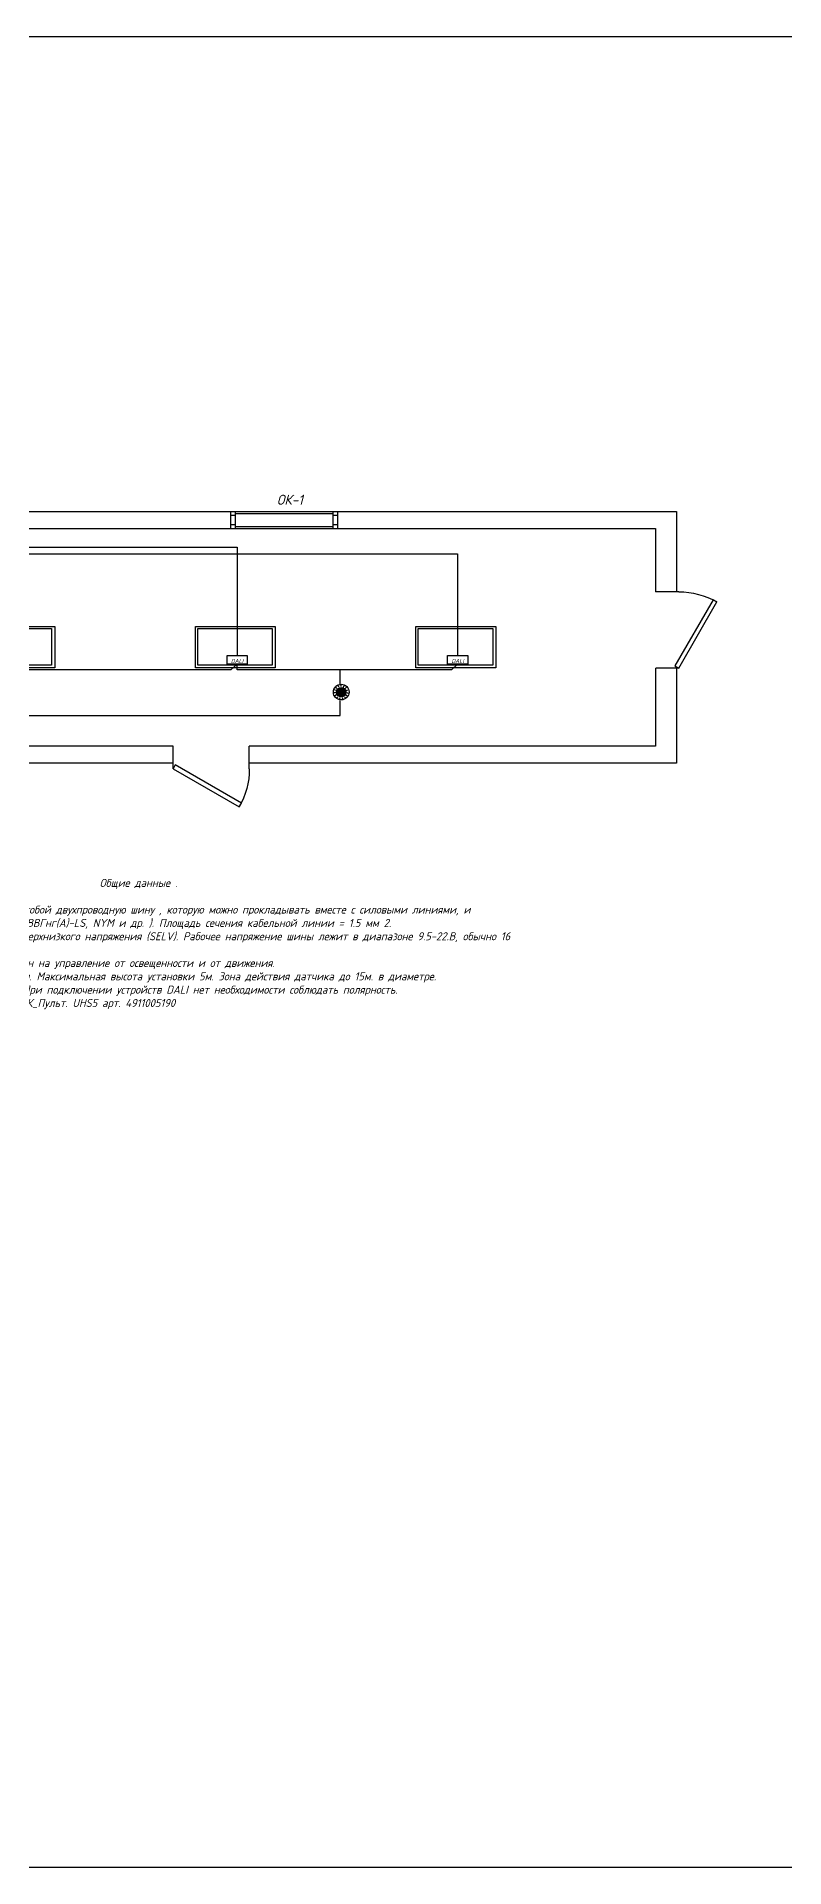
# Model space of a CAD drawing. Header units: millimetres. Extents: x -4896 to 62463, y -11301 to 6998.
# Drawn here: x 31747 to 39212, y -11301 to 6998 of the extents above; entities that cross this region are included whole.
import ezdxf

# ---------------------------------------------------------------- set-up
doc = ezdxf.new("R2010")
doc.units = ezdxf.units.MM
doc.layers.add('DALI', color=7, linetype='Continuous', lineweight=5)
doc.layers.add('Лист', color=74, linetype='Continuous')
doc.layers.add('Рамка', color=250, linetype='Continuous')
doc.styles.add('КП', font='isocpeur.ttf', dxfattribs={"width": 0.955, "oblique": 15})
doc.styles.add('Мой новый', font='isocpeur.ttf', dxfattribs={"width": 0.955, "oblique": 15})

# ---------------------------------------------------------------- blocks, each defined once
blk = doc.blocks.new('*U16')
for p, q in [((-30, 0), (-30, 5)), ((0, 0), (0, 5))]:
    blk.add_line(p, q)
blk.add_lwpolyline([(0, 0), (-25.98, -15), (-26.86, -13.48), (-0.88, 1.52)], close=True)
blk.add_arc((0, 0), 30, 180, 210)
blk = doc.blocks.new('*U15')
for p, q in [((-30, 0), (-30, 5)), ((0, 0), (0, 5))]:
    blk.add_line(p, q)
blk.add_lwpolyline([(0, 0), (-25.98, -15), (-26.86, -13.48), (-0.88, 1.52)], close=True)
blk.add_arc((0, 0), 30, 180, 210)
blk = doc.blocks.new('DALI_драйвер светильника')
at = {"layer": 'Рамка', "color": 3}
blk.add_lwpolyline([(-100, 43), (100, 43), (100, -43), (-100, -43)], close=True, dxfattribs=at)
at = {"layer": 'Рамка', "color": 3, "insert": (-100, 43), "char_height": 4, "width": 200.47, "attachment_point": 1, "style": 'Мой новый'}
blk.add_mtext('\\pxqc;\\P\\P\\P\\P\\P{\\H10x;DALI}', dxfattribs=at)
blk = doc.blocks.new('*U13')
at = {"layer": 'Рамка', "color": 1}
blk.add_lwpolyline([(0, -8), (0, 8)], dxfattribs=at)
blk = doc.blocks.new('*U14')
at = {"layer": 'Рамка', "color": 0, "linetype": 'ByBlock', "lineweight": -2, "transparency": 16777216}
for p, rotation in [((4257, -179), 96), ((4260, -152), 72), ((4273, -129), 48.00000000000002), ((4295, -114), 23.99999999999999), ((4347, -114), 336), ((4368, -129), 312), ((4381, -152), 288.0000000000001), ((4384, -179), 264), ((4266, -204), 120), ((4283, -224), 144), ((4307, -234), 168.0000000000001), ((4334, -234), 192), ((4358, -224), 216), ((4376, -204), 240)]:
    blk.add_blockref('*U13', p, dxfattribs=dict(at, rotation=rotation))
blk.add_blockref('*U13', (4321, -108), dxfattribs=at)
blk = doc.blocks.new('PD_C360i_24_DUO DALI')
at = {"layer": 'Рамка', "true_color": 0xf8991e}
h = blk.add_hatch(color=30, dxfattribs=at)
h.dxf.hatch_style = 1
h.paths.add_polyline_path([(47, 0, 1), (-47, 0, 1)])
at = {"layer": 'Рамка', "color": 30, "true_color": 0xf8991e}
for radius in [78.2, 47]:
    blk.add_circle((0, 0), radius, dxfattribs=at)
at = {"layer": 'Рамка', "color": 1}
blk.add_blockref('*U14', (-4321, 172), dxfattribs=at)

msp = doc.modelspace()

# ---------------------------------------------------------------- linework, layer by layer
at = {"layer": 'Лист', "color": 4}
msp.add_lwpolyline([(17557, 6998), (40010, 6998), (40010, -11301), (17557, -11301)], close=True, dxfattribs=at)
at = {"layer": 'Рамка', "color": 4}
for p, q in [((33686, 2080), (33686, 2250)), ((33686, 2215), (33733, 2215)), ((33733, 2080), (33733, 2250)), ((33733, 2230), (34705, 2230)), ((34705, 2215), (34752, 2215)), ((34752, 2080), (34752, 2250)), ((33686, 2121), (33733, 2121)), ((33733, 2100), (34705, 2100)), ((34705, 2121), (34752, 2121))]:
    msp.add_line(p, q, dxfattribs=at)
at = {"layer": 'Рамка'}
for points in [[(18928, 1442), (18928, 2250), (38136, 2250), (38136, 1449)], [(19155, 1449), (19155, 2080), (37926, 2080), (37926, 1449)], [(38157, 1449), (37926, 1449)], [(37926, 687), (37926, -94), (33870, -94)], [(38136, 687), (38136, -264), (33870, -264)], [(38157, 687), (37929, 687)], [(33108, -94), (28427, -94)], [(33108, -321), (33108, -94)], [(33870, -321), (33870, -94)], [(33108, -264), (28427, -264)]]:
    msp.add_lwpolyline(points, dxfattribs=at)
at = {"layer": 'Рамка', "color": 4}
msp.add_lwpolyline([(34705, 2250), (34705, 2080)], dxfattribs=at)
at = {"layer": 'Рамка', "color": 6}
msp.add_lwpolyline([(19410, -469), (19410, 362), (19410, 1896), (22739, 1896), (22739, 811), (22739, 1896), (33748, 1896), (33748, 811)], dxfattribs=at)
at = {"layer": 'Рамка', "color": 1}
for points in [[(20538, 1828), (24941, 1828), (35950, 1828), (35950, 811)], [(19667, -469), (19667, 212), (23603, 212), (23714, 212), (23871, 212), (24001, 212), (34606, 212), (34777, 212)], [(34777, 212), (34777, 360)]]:
    msp.add_lwpolyline(points, dxfattribs=at)
at = {"layer": 'Рамка'}
for points in [[(31129, 1101), (31928, 1101), (31928, 689), (31129, 689)], [(33331, 1101), (34129, 1101), (34129, 689), (33331, 689)], [(35532, 1101), (36331, 1101), (36331, 689), (35532, 689)], [(31154, 1082), (31896, 1082), (31896, 714), (31154, 714)], [(33356, 1082), (34098, 1082), (34098, 714), (33356, 714)], [(35557, 1082), (36300, 1082), (36300, 714), (35557, 714)]]:
    msp.add_lwpolyline(points, close=True, dxfattribs=at)
at = {"layer": 'Рамка', "color": 3}
for points in [[(33748, 725), (33686, 669), (32558, 669), (32558, 669), (32558, 669), (31547, 669), (31547, 725)], [(35950, 725), (35888, 669), (34760, 669), (34760, 669), (34760, 669), (33748, 669), (33748, 725)], [(34777, 516), (34777, 669)]]:
    msp.add_lwpolyline(points, dxfattribs=at)

# ---------------------------------------------------------------- block references
at = {"layer": 'Рамка', "color": 1, "xscale": -25.4, "yscale": 25.4, "zscale": 25.4, "rotation": 90}
msp.add_blockref('*U16', (38157, 687), dxfattribs=at)
at = {"layer": 'Рамка'}
for p in [(33748, 768), (35950, 768)]:
    msp.add_blockref('DALI_драйвер светильника', p, dxfattribs=at)
at = {"layer": 'Рамка', "color": 1}
msp.add_blockref('PD_C360i_24_DUO DALI', (34787, 446), dxfattribs=at)
at = {"layer": 'Рамка', "color": 1, "xscale": -25.4, "yscale": 25.4, "zscale": 25.4}
msp.add_blockref('*U15', (33108, -321), dxfattribs=at)

# ---------------------------------------------------------------- texts
at = {"layer": 'DALI', "color": 0, "lineweight": 30, "transparency": 33554643, "insert": (29324, -1421), "char_height": 80, "width": 6829.45, "attachment_point": 1, "style": 'КП'}
msp.add_mtext('\\pxqc; Общие данные .\\P\\P\\pi-3,l3.573,q*,t3.573;1.^IСистема управления  DALI представляет собой двухпроводную шину , которую можно прокладывать вместе с силовыми линиями, и использовать обычный силовой кабель ( ВВГнг(А)-LS, NYM и др. ). Площадь сечения кабельной линии = 1.5 мм 2.\\P2.^IDALI не является системой безопасного сверхнизкого напряжения (SELV). Рабочее напряжение шины лежит в диапазоне 9.5-22.В, обычно 16 В.\\P3.^IДатчик присутствия  может быть настроен на управление от освещенности и от движения.\\P4.^IДатчик устанавливается на высоте 2,8-3м. Максимальная высота установки 5м. Зона действия датчика до 15м. в диаметре. Устройства подключаются параллельно . При подключении устройств DALI нет необходимости соблюдать полярность. \\P5.^IДля настройки датчиков используется  ИК_Пульт. UHS5 арт. 4911005190   ', dxfattribs=at)
at = {"layer": 'Рамка', "insert": (34145, 2419), "char_height": 100, "width": 157.43, "attachment_point": 1, "style": 'Мой новый'}
msp.add_mtext('ОК-1', dxfattribs=at)

doc.saveas('drawing.dxf')
